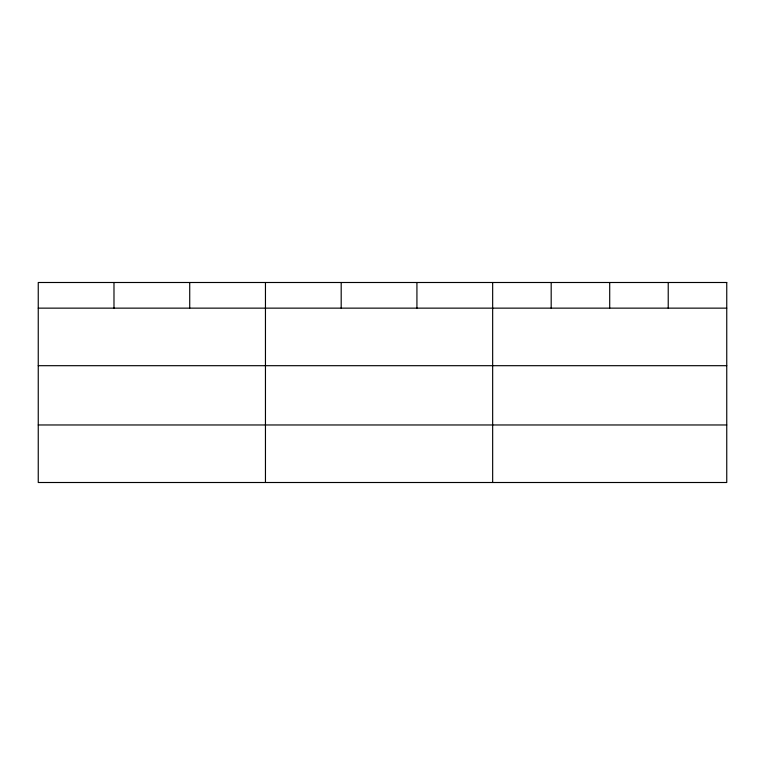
<?xml version="1.0" encoding="UTF-8"?>
<svg xmlns="http://www.w3.org/2000/svg" width="765" height="765" viewBox="0 0 765 765"><rect width="100%" height="100%" fill="white"/><g stroke="black" fill="none" stroke-linecap="round" stroke-linejoin="round"><path stroke-width="1.15" d="M38.25 308.142L726.75 308.142M38.25 365.689L726.75 365.689M38.25 424.967L726.75 424.967M668.227 282.495L668.227 308.142M609.705 282.495L609.705 308.142M551.183 282.495L551.183 308.142M492.66 282.495L492.66 482.505M416.925 282.495L416.925 308.142M341.19 282.495L341.19 308.142M265.455 282.495L265.455 482.505M189.72 282.495L189.72 308.142M113.985 282.495L113.985 308.142M726.75 282.495L38.25 282.495L38.25 482.505L726.75 482.505L726.75 282.495"/></g></svg>
